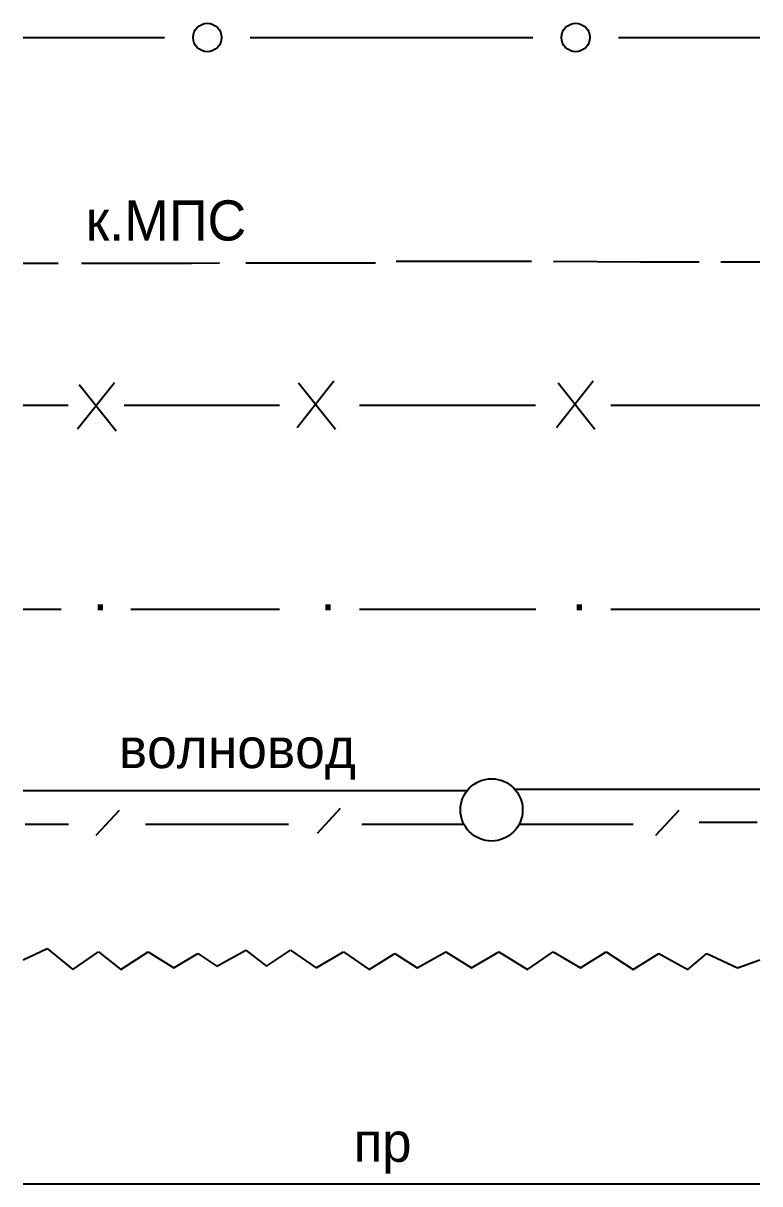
# Model space of a CAD drawing. Extents: x 8646 to 18206, y -17605 to -192.
# Drawn here: x 11106.22 to 11119.07, y -9079.57 to -9059.34 of the extents above; entities that cross this region are included whole.
import ezdxf
from ezdxf.enums import TextEntityAlignment as Align

# ---------------------------------------------------------------- set-up
doc = ezdxf.new("R2010")
doc.units = 0
doc.layers.get('0').update_dxf_attribs({"linetype": 'CONTINUOUS'})
doc.styles.add('STYLE-RUSSIAN_1251', font='RUSSIAN_1251.shx')

msp = doc.modelspace()

# ---------------------------------------------------------------- linework, layer by layer
at = {"color": 8, "linetype": 'CONTINUOUS'}
for p, q in [((11106.221, -9059.59), (11108.687, -9059.59)), ((11110.178, -9059.59), (11115.111, -9059.59)), ((11116.602, -9059.59), (11119.068, -9059.59)), ((11106.221, -9063.525), (11106.832, -9063.525)), ((11107.24, -9063.525), (11109.158, -9063.525)), ((11109.158, -9063.525), (11109.647, -9063.516)), ((11110.105, -9063.516), (11112.367, -9063.516)), ((11112.723, -9063.491), (11115.087, -9063.491)), ((11115.468, -9063.491), (11116.986, -9063.499)), ((11116.986, -9063.499), (11118.008, -9063.499)), ((11118.386, -9063.499), (11119.068, -9063.499)), ((11107.812, -9065.609), (11107.17, -9066.419)), ((11107.198, -9065.637), (11107.84, -9066.447)), ((11111.639, -9065.581), (11110.997, -9066.391)), ((11111.025, -9065.609), (11111.667, -9066.419)), ((11116.164, -9065.581), (11115.522, -9066.391)), ((11115.55, -9065.609), (11116.192, -9066.419)), ((11106.221, -9066), (11107.003, -9066)), ((11107.981, -9066), (11110.69, -9066)), ((11112.086, -9066), (11115.158, -9066)), ((11116.471, -9066), (11119.068, -9066)), ((11106.221, -9069.551), (11106.884, -9069.555)), ((11108.098, -9069.555), (11110.69, -9069.551)), ((11112.087, -9069.551), (11115.159, -9069.551)), ((11116.471, -9069.551), (11119.068, -9069.551)), ((11113.958, -9072.721), (11106.221, -9072.721)), ((11114.794, -9072.688), (11119.068, -9072.688)), ((11111.353, -9073.459), (11111.755, -9073.023)), ((11107.496, -9073.493), (11107.898, -9073.056)), ((11117.257, -9073.493), (11117.659, -9073.056)), ((11106.254, -9073.298), (11107.01, -9073.298)), ((11108.355, -9073.299), (11110.85, -9073.299)), ((11112.128, -9073.3), (11113.907, -9073.3)), ((11114.872, -9073.299), (11116.857, -9073.299)), ((11118.011, -9073.265), (11119.022, -9073.265)), ((11106.221, -9075.664), (11106.64, -9075.467)), ((11106.64, -9075.467), (11107.087, -9075.831)), ((11107.087, -9075.831), (11107.534, -9075.524)), ((11107.534, -9075.524), (11107.925, -9075.831)), ((11107.925, -9075.831), (11108.4, -9075.524)), ((11108.4, -9075.524), (11108.846, -9075.803)), ((11108.846, -9075.803), (11109.265, -9075.551)), ((11109.265, -9075.551), (11109.6, -9075.776)), ((11109.6, -9075.776), (11110.103, -9075.496)), ((11110.103, -9075.496), (11110.466, -9075.776)), ((11110.466, -9075.776), (11110.885, -9075.496)), ((11110.885, -9075.496), (11111.332, -9075.803)), ((11111.332, -9075.803), (11111.807, -9075.524)), ((11111.807, -9075.524), (11112.253, -9075.831)), ((11112.253, -9075.831), (11112.701, -9075.551)), ((11112.701, -9075.551), (11113.091, -9075.803)), ((11113.091, -9075.803), (11113.594, -9075.524)), ((11113.594, -9075.524), (11114.041, -9075.803)), ((11114.041, -9075.803), (11114.516, -9075.524)), ((11114.516, -9075.524), (11115.018, -9075.831)), ((11115.018, -9075.831), (11115.465, -9075.524)), ((11115.465, -9075.524), (11115.94, -9075.803)), ((11115.94, -9075.803), (11116.387, -9075.524)), ((11116.387, -9075.524), (11116.862, -9075.831)), ((11116.862, -9075.831), (11117.308, -9075.551)), ((11117.308, -9075.551), (11117.812, -9075.831)), ((11117.812, -9075.831), (11118.146, -9075.551)), ((11118.146, -9075.551), (11118.677, -9075.803)), ((11118.677, -9075.803), (11119.068, -9075.664)), ((11106.221, -9079.567), (11119.068, -9079.567))]:
    msp.add_line(p, q, dxfattribs=at)
for centre, radius in [((11109.433, -9059.59), 0.248), ((11115.856, -9059.59), 0.248), ((11114.389, -9073.051), 0.543)]:
    msp.add_circle(centre, radius, dxfattribs=at)

# ---------------------------------------------------------------- texts
at = {"color": 8, "linetype": 'CONTINUOUS', "style": 'STYLE-RUSSIAN_1251'}
for s, height, p in [('к.МПС', 0.7001, (11107.312, -9062.779)), ('.', 0.7, (11107.437, -9069.226)), ('.', 0.7, (11111.406, -9069.226)), ('.', 0.7, (11115.79, -9069.226)), ('волновод', 0.6947, (11107.889, -9071.976)), ('пр', 0.6864, (11111.986, -9078.841))]:
    msp.add_text(s, height=height, dxfattribs=at).set_placement(p, align=Align.MIDDLE_LEFT)

doc.saveas('drawing.dxf')
